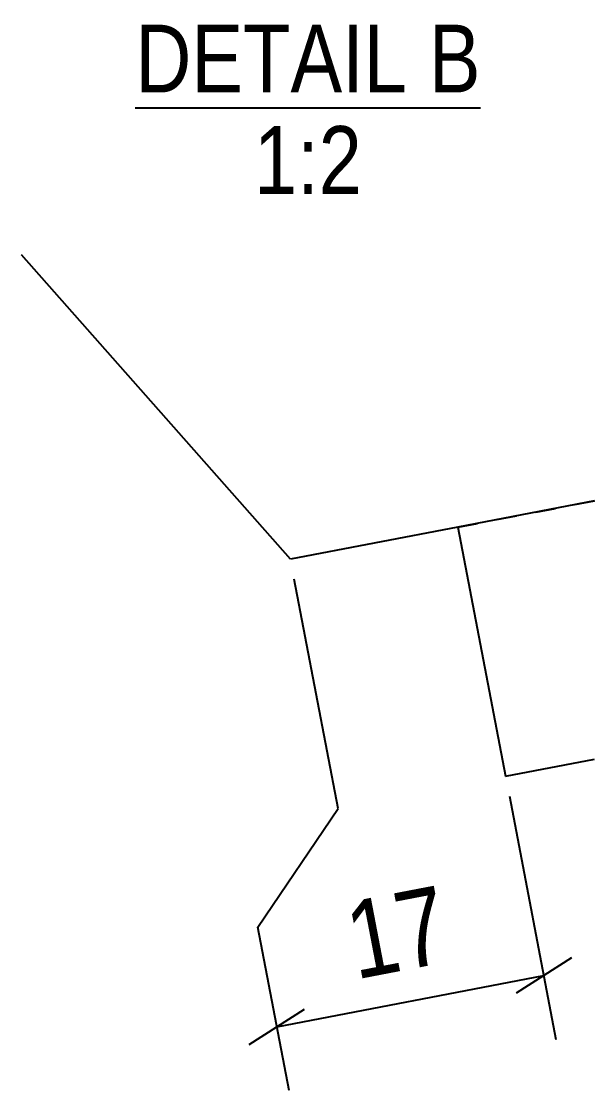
# Model space of a CAD drawing. Header units: millimetres. Extents: x 8 to 70468, y 8 to 3742.
# Drawn here: x 8 to 64.5, y 8 to 113.4 of the extents above; entities that cross this region are included whole.
import ezdxf

# ---------------------------------------------------------------- set-up
doc = ezdxf.new("R2010")
doc.units = ezdxf.units.MM
doc.linetypes.add('DXK_LINE_DOT2', pattern=[3.9198, 1.9599, -1.9599])
for name, color, linetype in [('MÅLSÆTNING', 7, 'Continuous'), ('STÅL', 7, 'Continuous'), ('TEKST', 7, 'Continuous')]:
    doc.layers.add(name, color=color, linetype=linetype)
doc.styles.add('Arial Narrow', font='ARIALN.TTF', dxfattribs={"height": 0.2})

msp = doc.modelspace()

# ---------------------------------------------------------------- linework, layer by layer
at = {"layer": 'MÅLSÆTNING', "color": 7, "linetype": 'Continuous'}
for p, q in [((39.25, 35.81), (34.92, 58.4)), ((56.14, 37.01), (60.73, 13.05)), ((31.31, 24.11), (39.25, 35.81)), ((34.4, 8), (31.31, 24.11)), ((62.25, 21.08), (56.81, 17.59)), ((33.2, 14.29), (59.53, 19.34)), ((30.48, 12.54), (35.92, 16.03))]:
    msp.add_line(p, q, dxfattribs=at)
at = {"layer": 'STÅL', "color": 2, "linetype": 'Continuous'}
for p, q in [((34.54, 60.36), (8, 90.36)), ((64.54, 66.12), (51.05, 63.53)), ((51.05, 63.53), (34.54, 60.36)), ((51.05, 63.53), (55.76, 38.98)), ((55.76, 38.98), (64.54, 40.66))]:
    msp.add_line(p, q, dxfattribs=at)
at = {"layer": 'STÅL', "color": 7, "linetype": 'DXK_LINE_DOT2'}
msp.add_line((51.05, 63.53), (64.54, 66.12), dxfattribs=at)
at = {"layer": 'TEKST', "color": 246, "linetype": 'Continuous'}
msp.add_line((19.24, 104.86), (53.3, 104.86), dxfattribs=at)

# ---------------------------------------------------------------- wipeouts: each hides what was drawn before it
at = {"color": 0, "linetype": 'Continuous'}
for points in [[(46.09, 106.36), (46.09, 113.36), (19.24, 113.36), (19.24, 106.36)], [(53.3, 106.36), (53.3, 113.36), (48.19, 113.36), (48.19, 106.36)], [(41.6, 96.36), (41.6, 103.36), (30.94, 103.36), (30.94, 96.36)]]:
    msp.add_wipeout(points, dxfattribs=at).dxf.layer = 'TEKST'

# ---------------------------------------------------------------- next in the draw order: texts
at = {"layer": 'TEKST', "color": 3, "linetype": 'Continuous', "style": 'Arial Narrow'}
for s, height, p in [('DETAIL', 6.681, (19.24, 106.36)), ('B', 6.68, (48.19, 106.36)), ('1:2', 6.681, (30.94, 96.36))]:
    msp.add_text(s, height=height, dxfattribs=at).set_placement(p)

# ---------------------------------------------------------------- next in the draw order: wipeouts: each hides what was drawn before it
at = {"color": 0}
msp.add_wipeout([(52.44, 19.5), (50.33, 30.5), (37.61, 28.06), (39.72, 17.06)], dxfattribs=at).dxf.layer = 'MÅLSÆTNING'

# ---------------------------------------------------------------- next in the draw order: texts
at = {"layer": 'MÅLSÆTNING', "color": 3, "style": 'Arial Narrow'}
msp.add_text('17', height=7.635, rotation=10.8576, dxfattribs=at).set_placement((40.99, 18.94))

doc.saveas('drawing.dxf')
